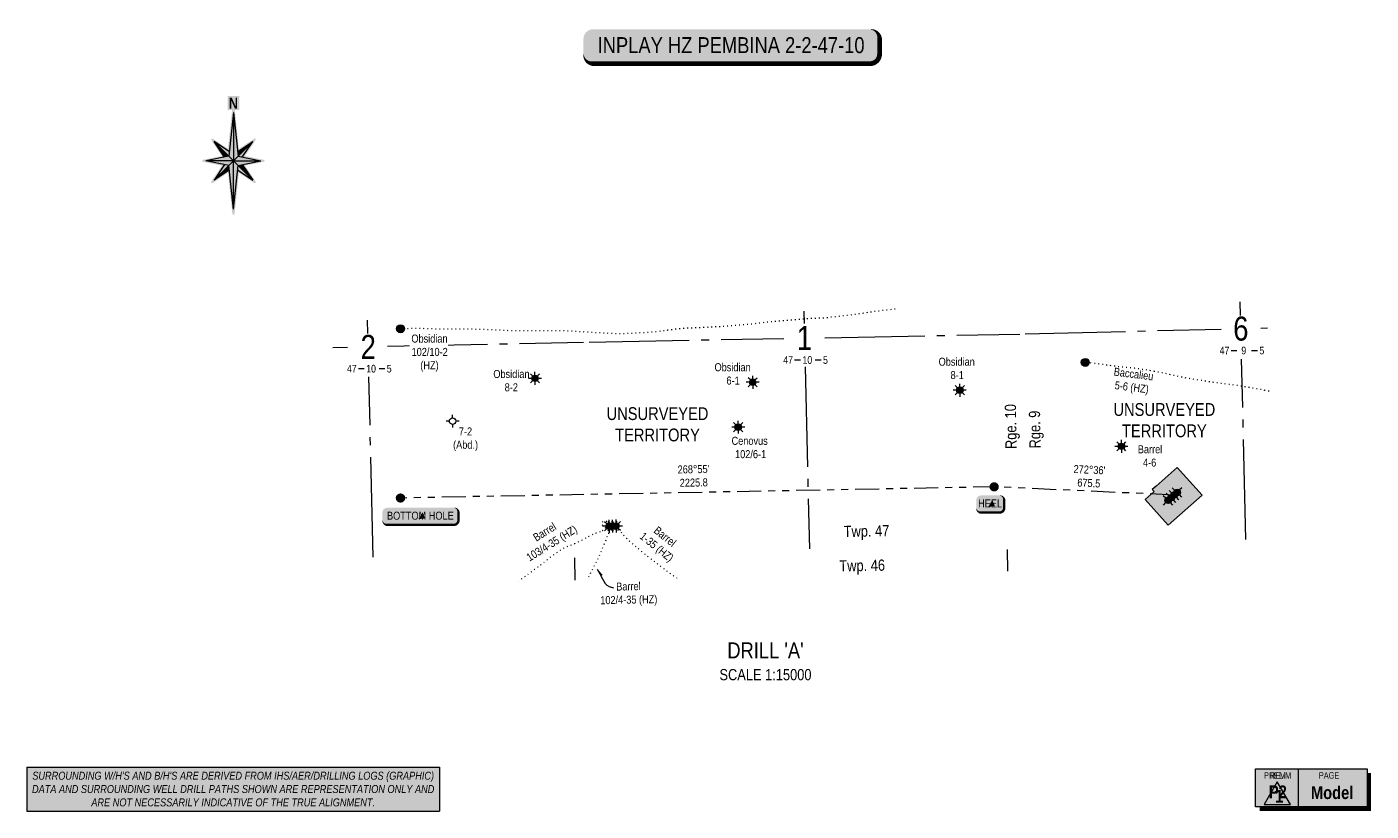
# Model space of a CAD drawing. Extents: x 608923 to 639703, y 5874498 to 5880756.
# Drawn here: x 634666 to 639703, y 5874511 to 5877451 of the extents above; entities that cross this region are included whole.
import ezdxf
from ezdxf.enums import TextEntityAlignment as Align

# ---------------------------------------------------------------- set-up
doc = ezdxf.new("R2010")
doc.units = 0
doc.header["$LTSCALE"] = 5
for name, pattern in [('foc-DOT', [1, 0.2, -0.8]), ('foc-DRILLPATH', [14.75, 6, -1.75, 1.75, -1.75, 1.75, -1.75]), ('foc-QUARTERLINE', [33, 25, -3, 2, -3])]:
    doc.linetypes.add(name, pattern=pattern)
for name, color, linetype in [('10', 1, 'Continuous'), ('9', 3, 'Continuous'), ('AS-DRILL', 8, 'foc-DOT'), ('AS-DRILL-T', 8, 'Continuous'), ('AS-UNDERLAY-H', 141, 'Continuous'), ('C-WS-S', 8, 'Continuous'), ('CG-NORTH', 7, 'Continuous'), ('CG-NOTES', 7, 'Continuous'), ('CG-PRELIM', 7, 'Continuous'), ('CG-REVISION', 7, 'Continuous'), ('D-TXT', 6, 'Continuous'), ('DETAIL-T', 7, 'Continuous'), ('F-WS-S', 8, 'Continuous'), ('L-BD', 7, 'Continuous'), ('L-BD1', 253, 'Continuous'), ('L-MON', 1, 'Continuous'), ('L-SECLBL', 7, 'Continuous'), ('L-SECQ', 8, 'foc-QUARTERLINE'), ('L-UNS-T', 3, 'Continuous'), ('P-PDRILLPATH', 12, 'foc-DRILLPATH'), ('P-PROPOSED', 10, 'Continuous'), ('P-PROPOSED-H', 21, 'Continuous')]:
    doc.layers.add(name, color=color, linetype=linetype)
doc.styles.add('0', font='ARIALN.TTF')
doc.styles.add('80', font='ARIALN.TTF', dxfattribs={"height": 10})
doc.styles.add('80CG', font='ARIALN.TTF', dxfattribs={"height": 10})
doc.styles.add('80L', font='ARIALN.TTF', dxfattribs={"height": 10})
doc.styles.add('BOLD', font='ARIALNB.TTF')
doc.styles.add('SIMPLEX', font='ARIALN.TTF')
doc.dimstyles.new('Compass 5 000', dxfattribs={"dimscale": 5, "dimtxt": 9, "dimasz": 2, "dimexe": 0.2, "dimexo": 0.0625, "dimgap": 0.5, "dimtad": 0, "dimtih": 1, "dimtoh": 1, "dimzin": 0, "dimdsep": 46, "dimtxsty": '80CG', "dimcen": 0.1, "dimse1": 1, "dimse2": 1, "dimclrd": 256, "dimclrt": 256, "dimaunit": 1, "dimadec": 4, "dimazin": 0, "dimtfac": 0.06, "dimtofl": 0, "dimtmove": 0, "dimatfit": 1, "dimfxl": 0.2, "dimtolj": 1, "dimtzin": 0, "dimlwd": -1, "dimarcsym": 0})

# ---------------------------------------------------------------- blocks, each defined once
blk = doc.blocks.new('plbh')
at = {"layer": 'L-MON'}
h = blk.add_hatch(color=255, dxfattribs=at)
h.dxf.hatch_style = 1
edge = h.paths.add_edge_path()
edge.add_arc((0, 0), 1.16, 0, 360)
h = blk.add_hatch(color=256, dxfattribs=at)
h.dxf.hatch_style = 1
h.paths.add_polyline_path([(-0.96, 0, 1), (0.96, 0, 1)])
h.paths.add_polyline_path([(0.91, 0, -1), (-0.91, 0, -1)], flags=16)
h.paths.add_polyline_path([(0.45, 0, -1), (-0.45, 0, -1)], flags=0)
h = blk.add_hatch(color=256, dxfattribs=at)
h.dxf.hatch_style = 1
h.paths.add_polyline_path([(-0.45, 0, 1), (0.45, 0, 1)])
h.paths.add_polyline_path([(0.4, 0, -1), (-0.4, 0, -1)], flags=16)
at = {"layer": 'L-MON', "color": 240}
for radius in [0.96, 0.91, 0.45, 0.4]:
    blk.add_circle((0, 0), radius, dxfattribs=at)
blk = doc.blocks.new('*U638')
h = blk.add_hatch(color=254)
edge = h.paths.add_edge_path()
edge.add_line((-41.5, -11.5), (41.5, -11.5))
edge.add_arc((41.5, -5.5), 6, 270, 360)
edge.add_line((47.5, -5.5), (47.5, 4))
edge.add_arc((41.5, 4), 6, 0, 90)
edge.add_line((41.5, 10), (-41.5, 10))
edge.add_arc((-41.5, 4), 6, 90, 180)
edge.add_line((-47.5, 4), (-47.5, -5.5))
edge.add_arc((-41.5, -5.5), 6, 180, 270)
at = {"color": 1, "flags": 128}
blk.add_lwpolyline([(-41.5, -11.5, 3, 3, 0), (41.5, -11.5, 3, 3, 0.414214), (47.5, -5.5, 3, 3, 0), (47.5, 4, 3, 0, 0.414214), (41.5, 10, 0, 0, 0), (-41.5, 10, 0, 0, 0.414214), (-47.5, 4, 0, 0, 0), (-47.5, -5.5, 0, 3, 0.414214)], format="xyseb", close=True, dxfattribs=at)
blk.add_lwpolyline([(5.8, -3.4, 0, 10, 0), (0, 0, 5, 5, 0)], format="xyseb", dxfattribs=at)
at = {"color": 1, "style": '80'}
blk.add_attdef('ENTER_TEXT_001', (-36, -5), '', height=10, dxfattribs=at)
blk = doc.blocks.new('*U639')
h = blk.add_hatch(color=254)
edge = h.paths.add_edge_path()
edge.add_line((-11.5, -11.5), (11.5, -11.5))
edge.add_arc((11.5, -5.5), 6, 270, 360)
edge.add_line((17.5, -5.5), (17.5, 4))
edge.add_arc((11.5, 4), 6, 0, 90)
edge.add_line((11.5, 10), (-11.5, 10))
edge.add_arc((-11.5, 4), 6, 90, 180)
edge.add_line((-17.5, 4), (-17.5, -5.5))
edge.add_arc((-11.5, -5.5), 6, 180, 270)
at = {"color": 1, "flags": 128}
blk.add_lwpolyline([(-11.5, -11.5, 3, 3, 0), (11.5, -11.5, 3, 3, 0.414214), (17.5, -5.5, 3, 3, 0), (17.5, 4, 3, 0, 0.414214), (11.5, 10, 0, 0, 0), (-11.5, 10, 0, 0, 0.414214), (-17.5, 4, 0, 0, 0), (-17.5, -5.5, 0, 3, 0.414214)], format="xyseb", close=True, dxfattribs=at)
blk.add_lwpolyline([(5.8, -3.4, 0, 10, 0), (0, 0, 5, 5, 0)], format="xyseb", dxfattribs=at)
at = {"color": 1, "style": '80'}
blk.add_attdef('ENTER_TEXT_001', (-36, -5), '', height=10, dxfattribs=at)
blk = doc.blocks.new('rev')
at = {"layer": 'AS-UNDERLAY-H'}
h = blk.add_hatch(color=256, dxfattribs=at)
h.dxf.hatch_style = 1
h.paths.add_polyline_path([(-71.5, -23.2), (-71.5, 24.2), (67.8, 24.2), (67.8, -23.2)])
blk.add_line((-18.5, 24.2), (-18.5, -23.2))
at = {"color": 5, "flags": 128}
blk.add_lwpolyline([(-44.4, 8.2), (-60.9, -20.4), (-27.8, -20.4)], close=True, dxfattribs=at)
at = {"layer": 'CG-NOTES', "flags": 128}
blk.add_lwpolyline([(-71.5, -23.2), (-71.5, 24.2), (67.8, 24.2), (67.8, -23.2)], close=True, dxfattribs=at)
at = {"layer": 'CG-NOTES', "const_width": 5, "flags": 128}
blk.add_lwpolyline([(70.3, 19.2), (70.3, -25.7), (-66.5, -25.7)], dxfattribs=at)
at = {"attachment_point": 1}
for s, width, insert, char_height, style in [('\\pi4.196;REV.', 28.288, (-57.7, 20.1), 8, '80L'), ('\\pi3.528;PAGE', 31.329, (4, 20.2), 8, '80L'), ('\\pi6.7268;{\\fArial Narrow|b1|i0|c0|p34;\\C14;1}', 19.216, (-53.9, -2), 16, '80')]:
    blk.add_mtext_dynamic_manual_height_columns(s, width=width, gutter_width=45, heights=[0], dxfattribs=dict(at, insert=insert, char_height=char_height, style=style))
at = {"layer": 'CG-NOTES', "linetype": 'Continuous', "insert": (24.1, -5.5), "char_height": 16, "attachment_point": 5, "style": '80CG'}
blk.add_mtext('{\\fArial Narrow|b1|i0|c0|p34;\\C14;Model}', dxfattribs=at)
blk = doc.blocks.new('blk_Prelim_page')
h = blk.add_hatch(color=141)
h.dxf.hatch_style = 1
h.paths.add_polyline_path([(-71.5, -23.2), (-71.5, 24.2), (67.8, 24.2), (67.8, -23.2)])
blk.add_line((-18.5, 24.2), (-18.5, -23.2))
at = {"layer": 'CG-NOTES', "flags": 128}
blk.add_lwpolyline([(-71.5, -23.2), (-71.5, 24.2), (67.8, 24.2), (67.8, -23.2)], close=True, dxfattribs=at)
at = {"layer": 'CG-NOTES', "const_width": 5, "flags": 128}
blk.add_lwpolyline([(70.3, 19.2), (70.3, -25.7), (-66.5, -25.7)], dxfattribs=at)
at = {"attachment_point": 1}
for s, width, insert, char_height, style in [('\\pi-2.2187;PRELIM', 28.288, (-58.8, 20.1), 8, '80L'), ('\\pi3.528;PAGE', 31.329, (4, 20.2), 8, '80L'), ('\\pi10.693;{\\fArial Narrow|b1|i0|c0|p34;\\C14;P2}', 41.555, (-65.7, 3.6), 16, '80')]:
    blk.add_mtext_dynamic_manual_height_columns(s, width=width, gutter_width=45, heights=[0], dxfattribs=dict(at, insert=insert, char_height=char_height, style=style))
at = {"layer": 'CG-NOTES', "linetype": 'Continuous', "insert": (24.1, -5.5), "char_height": 16, "attachment_point": 5, "style": '80CG'}
blk.add_mtext('{\\fArial Narrow|b1|i0|c0|p34;\\C14;Model}', dxfattribs=at)
blk = doc.blocks.new('NORTH')
h = blk.add_hatch(color=141)
h.dxf.hatch_style = 1
edge = h.paths.add_edge_path()
edge.add_line((-2.5, 97.8), (-11.3, 97.8))
edge.add_line((-11.3, 97.8), (-11.3, 124.5))
edge.add_line((-11.3, 124.5), (11.4, 124.5))
edge.add_line((11.4, 124.5), (11.4, 97.8))
edge.add_line((11.4, 97.8), (2.5, 97.8))
edge.add_line((2.5, 97.8), (10.4, 22.8))
edge.add_line((10.4, 22.8), (39.9, 42.7))
edge.add_arc((41, 41), 2, -34, 124, ccw=False)
edge.add_line((42.7, 39.9), (22, 9.2))
edge.add_line((22, 9.2), (58.3, 2))
edge.add_arc((57.9, 0), 2, -78.6499, 78.6499, ccw=False)
edge.add_line((58.3, -2), (22, -9.2))
edge.add_line((22, -9.2), (42.7, -39.9))
edge.add_arc((41, -41), 2, -124, 34, ccw=False)
edge.add_line((39.9, -42.7), (10.4, -22.8))
edge.add_line((10.4, -22.8), (2, -102.6))
edge.add_arc((0, -102.4), 2, 186, 354, ccw=False)
edge.add_line((-2, -102.6), (-10.4, -22.8))
edge.add_line((-10.4, -22.8), (-39.9, -42.7))
edge.add_arc((-41, -41), 2, 146, 304, ccw=False)
edge.add_line((-42.7, -39.9), (-22, -9.2))
edge.add_line((-22, -9.2), (-58.3, -2))
edge.add_arc((-57.9, 0), 2, 101.3501, 258.6499, ccw=False)
edge.add_line((-58.3, 2), (-22, 9.2))
edge.add_line((-22, 9.2), (-42.7, 39.9))
edge.add_arc((-41, 41), 2, 56, 214, ccw=False)
edge.add_line((-39.9, 42.7), (-10.4, 22.8))
edge.add_line((-10.4, 22.8), (-2.5, 97.8))
at = {"linetype": 'Continuous'}
for points in [[(0, 92.8), (-8.8, 8.8), (0, 0)], [(-37.3, 37.3), (-17, 7.2), (-8.8, 8.8)], [(37.3, 37.3), (7.9, 17.5), (8.8, 8.8)], [(0, 0), (-52.8, 0), (-8.8, -8.8)], [(8.8, 8.8), (0, 0), (52.8, 0)], [(8.8, -8.8), (0, 0), (0, -92.8)], [(-7.9, -17.5), (-8.8, -8.8), (-37.3, -37.3)], [(17, -7.2), (8.8, -8.8), (37.3, -37.3)]]:
    blk.add_hatch(color=14, dxfattribs=at).paths.add_polyline_path(points)
at = {"color": 14, "linetype": 'Continuous'}
for p, q in [((0, 92.8), (-8.8, 8.8)), ((0, 92.8), (0, 0)), ((0, 92.8), (8.8, 8.8)), ((0, 0), (-37.3, 37.3)), ((-17, 7.2), (-37.3, 37.3)), ((-7.9, 17.5), (-37.3, 37.3)), ((0, 0), (37.3, 37.3)), ((7.9, 17.5), (37.3, 37.3)), ((17, 7.2), (37.3, 37.3)), ((-8.8, 8.8), (-52.8, 0)), ((0, 0), (-52.8, 0)), ((0, 0), (-37.3, -37.3)), ((0, 0), (37.3, -37.3)), ((0, -92.8), (0, 0)), ((0, 0), (52.8, 0)), ((8.8, 8.8), (52.8, 0)), ((-8.8, -8.8), (-52.8, 0)), ((-17, -7.2), (-37.3, -37.3)), ((-7.9, -17.5), (-37.3, -37.3)), ((0, -92.8), (-8.8, -8.8)), ((0, -92.8), (8.8, -8.8)), ((7.9, -17.5), (37.3, -37.3)), ((8.8, -8.8), (52.8, 0)), ((16.9, -7), (17, -7.2)), ((17, -7.2), (37.3, -37.3))]:
    blk.add_line(p, q, dxfattribs=at)
at = {"color": 14, "style": 'BOLD'}
blk.add_text('N', height=21.1, dxfattribs=at).set_placement((0, 110.6), align=Align.MIDDLE_CENTER)
blk = doc.blocks.new('WC')
at = {"layer": 'L-MON'}
h = blk.add_hatch(color=255, dxfattribs=at)
h.dxf.hatch_style = 1
edge = h.paths.add_edge_path()
edge.add_arc((0, 0), 0.9, 0, 360)
at = {"layer": 'L-MON', "color": 240, "flags": 128}
for points in [[(-0.62, 0.5), (-1.23, 1.12)], [(0.52, 0.61), (1.13, 1.21)], [(-1.18, -1.18), (-0.56, -0.57)], [(1.16, -1.18), (0.56, -0.57)]]:
    blk.add_lwpolyline(points, dxfattribs=at)
at = {"layer": 'L-MON', "color": 240}
for radius in [0.8, 0.373]:
    blk.add_circle((0, 0), radius, dxfattribs=at)
blk = doc.blocks.new('L-SECLBL')
at = {"layer": '9', "color": 7}
for p, q in [((-5.1, -27.8), (-12.3, -27.8)), ((20.7, -27.8), (13.5, -27.8))]:
    blk.add_line(p, q, dxfattribs=at)
at = {"layer": '10', "color": 2, "style": 'SIMPLEX'}
blk.add_attdef('SEC', text='', height=30, dxfattribs=at).set_placement((0, 0), align=Align.MIDDLE)
at = {"layer": '10', "color": 5, "style": '80L'}
blk.add_attdef('TWP', text='', height=9.5, dxfattribs=at).set_placement((-14.4, -27.4), align=Align.MIDDLE_RIGHT)
blk.add_attdef('RGE', text='', height=9.5, dxfattribs=at).set_placement((3.6, -27.4), align=Align.MIDDLE_CENTER)
blk.add_attdef('MER', text='', height=9.5, dxfattribs=at).set_placement((23.2, -27.4), align=Align.MIDDLE_LEFT)
blk = doc.blocks.new('GAS')
h = blk.add_hatch(color=255)
h.dxf.hatch_style = 1
edge = h.paths.add_edge_path()
edge.add_arc((0, 0), 0.9, 0, 360)
for p, q in [((-0.81, 0), (-1.62, 0)), ((-0.57, 0.57), (-1.14, 1.14)), ((0, 0.81), (0, 1.62)), ((0.57, 0.57), (1.14, 1.14)), ((1.62, 0), (0.81, 0)), ((-0.57, -0.57), (-1.14, -1.14)), ((0, -0.81), (0, -1.62)), ((1.14, -1.14), (0.57, -0.57))]:
    blk.add_line(p, q)
blk.add_circle((0, 0), 0.8)
blk = doc.blocks.new('BH-Existing')
at = {"layer": 'AS-DRILL-T'}
h = blk.add_hatch(color=256, dxfattribs=at)
h.dxf.hatch_style = 1
edge = h.paths.add_edge_path()
edge.add_arc((0, 0), 1, 0, 360)
blk.add_circle((0, 0), 1, dxfattribs=at)
blk = doc.blocks.new('GABD')
for p, q in [((-0.81, 0), (-1.62, 0)), ((0, 0.81), (0, 1.62)), ((1.62, 0), (0.81, 0)), ((0, -0.81), (0, -1.62))]:
    blk.add_line(p, q)
blk.add_circle((0, 0), 0.8)
blk = doc.blocks.new('*T230')
at = {"layer": 'CG-NOTES', "color": 0, "lineweight": -2, "transparency": 16777216}
for p, q in [((0, 0), (515.7, 0)), ((0, 0), (0, -55)), ((515.7, 0), (515.7, -55)), ((0, -55), (515.7, -55))]:
    blk.add_line(p, q, dxfattribs=at)
at = {"layer": 'CG-NOTES', "color": 254, "transparency": 16777216}
blk.add_solid([(0, 0), (0, -55), (515.7, 0), (515.7, -55)], dxfattribs=at)
at = {"layer": 'CG-NOTES', "transparency": 16777216, "insert": (257.8, -27.5), "char_height": 10, "width": 510.698, "attachment_point": 5, "style": '0'}
blk.add_mtext("{\\fArial Narrow|b0|i1|c0|p34;SURROUNDING W/H'S AND B/H'S ARE DERIVED FROM IHS/AER/DRILLING LOGS (GRAPHIC) DATA AND SURROUNDING WELL DRILL PATHS SHOWN ARE REPRESENTATION ONLY AND ARE NOT NECESSARILY INDICATIVE OF THE TRUE ALIGNMENT.}", dxfattribs=at)
blk = doc.blocks.new('Drill Disclaimer')
blk.add_blockref('*T230', (-221, 20.2))
blk = doc.blocks.new('*U728')
h = blk.add_hatch(color=255)
edge = h.paths.add_edge_path()
edge.add_line((-86.5, -11.5), (86.5, -11.5))
edge.add_arc((86.5, -5.5), 6, 270, 360)
edge.add_line((92.5, -5.5), (92.5, 4))
edge.add_arc((86.5, 4), 6, 0, 90)
edge.add_line((86.5, 10), (-86.5, 10))
edge.add_arc((-86.5, 4), 6, 90, 180)
edge.add_line((-92.5, 4), (-92.5, -5.5))
edge.add_arc((-86.5, -5.5), 6, 180, 270)
at = {"color": 14, "flags": 128}
blk.add_lwpolyline([(-86.5, -11.5, 3, 3, 0), (86.5, -11.5, 3, 3, 0.414214), (92.5, -5.5, 3, 3, 0), (92.5, 4, 3, 0, 0.414214), (86.5, 10, 0, 0, 0), (-86.5, 10, 0, 0, 0.414214), (-92.5, 4, 0, 0, 0), (-92.5, -5.5, 0, 3, 0.414214)], format="xyseb", close=True, dxfattribs=at)
at = {"color": 14, "style": '80'}
blk.add_attdef('DRILL_001', (-16.45, -5), '', height=10, dxfattribs=at)

msp = doc.modelspace()

# ---------------------------------------------------------------- hatches: boundary and pattern name
at = {"layer": 'P-PROPOSED-H'}
h = msp.add_hatch(color=256, dxfattribs=at)
h.dxf.hatch_style = 1
h.paths.add_polyline_path([(638889.39, 5875709.219), (638855.758, 5875679.516), (638941.778, 5875582.119), (639069.143, 5875694.607), (638976.506, 5875799.496), (638897.225, 5875729.475), (638882.129, 5875716.142), (638889.268, 5875709.232)])

# ---------------------------------------------------------------- linework, layer by layer
at = {"layer": 'AS-DRILL', "ltscale": 3, "flags": 128}
for points in [[(637919.319, 5876392.675), (637913.767, 5876392.067), (637894.694, 5876389.866), (637875.861, 5876387.621), (637857.113, 5876385.197), (637838.434, 5876382.846), (637819.956, 5876380.399), (637801.73, 5876377.498), (637783.447, 5876374.435), (637764.645, 5876371.741), (637746.082, 5876369.552), (637727.354, 5876367.539), (637708.506, 5876365.554), (637689.992, 5876363.386), (637671.291, 5876361.074), (637652.904, 5876359.459), (637634.082, 5876358.475), (637615.197, 5876357.619), (637596.406, 5876356.615), (637577.682, 5876355.282), (637558.792, 5876353.796), (637540.04, 5876352.373), (637521.461, 5876350.874), (637502.935, 5876349.196), (637484.17, 5876347.483), (637465.246, 5876345.755), (637446.672, 5876344.007), (637427.861, 5876342.132), (637409.287, 5876339.953), (637390.429, 5876337.547), (637371.735, 5876335.375), (637353.042, 5876333.593), (637334.271, 5876332.16), (637315.319, 5876330.732), (637296.212, 5876329.091), (637277.141, 5876327.67), (637258.051, 5876326.599), (637238.859, 5876325.596), (637219.558, 5876324.58), (637200.449, 5876323.469), (637181.218, 5876322.434), (637162.072, 5876321.622), (637142.817, 5876321.158), (637123.594, 5876320.214), (637104.455, 5876318.271), (637085.516, 5876315.884), (637066.502, 5876313.284), (637047.605, 5876310.817), (637028.524, 5876308.526), (637009.352, 5876306.663), (636990.292, 5876305.193), (636971.078, 5876303.839), (636951.859, 5876302.725), (636932.719, 5876301.673), (636913.509, 5876300.609), (636894.389, 5876299.958), (636875.185, 5876300.314), (636856.108, 5876301.214), (636837.1, 5876302.176), (636817.961, 5876303.205), (636798.903, 5876304.175), (636779.92, 5876305.317), (636760.626, 5876306.552), (636741.504, 5876307.701), (636722.29, 5876308.878), (636703.067, 5876310.074), (636683.868, 5876311.082), (636664.86, 5876311.613), (636645.79, 5876311.813), (636626.684, 5876311.832), (636607.522, 5876311.71), (636588.26, 5876311.535), (636569.003, 5876311.21), (636549.913, 5876310.98), (636530.797, 5876311.018), (636511.481, 5876311.053), (636492.234, 5876311.098), (636472.976, 5876311.634), (636453.818, 5876312.612), (636434.588, 5876313.648), (636415.31, 5876314.593), (636396.075, 5876315.45), (636376.984, 5876316.089), (636357.84, 5876316.477), (636338.865, 5876316.87), (636319.843, 5876317.181), (636300.986, 5876317.246), (636281.992, 5876317.177), (636262.75, 5876317.053), (636243.452, 5876317.148), (636224.278, 5876317.545), (636205.183, 5876317.955), (636186.076, 5876318.424), (636166.695, 5876319.076), (636147.618, 5876319.576), (636128.457, 5876319.824), (636109.306, 5876319.672), (636084.738, 5876319.282), (636065.748, 5876319.074)], [(639320.195, 5876084.994), (639313.977, 5876086.27), (639304.659, 5876088.199), (639295.311, 5876090.087), (639285.946, 5876091.874), (639276.571, 5876093.641), (639267.187, 5876095.358), (639257.816, 5876096.996), (639248.406, 5876098.572), (639239.008, 5876100.029), (639229.609, 5876101.565), (639220.197, 5876103.221), (639210.799, 5876104.708), (639201.354, 5876106.063), (639191.9, 5876107.369), (639182.457, 5876108.634), (639173.015, 5876109.88), (639163.563, 5876111.125), (639154.091, 5876112.33), (639144.688, 5876113.616), (639135.235, 5876114.881), (639125.752, 5876116.176), (639116.309, 5876117.451), (639106.836, 5876118.716), (639097.41, 5876120.092), (639087.984, 5876121.508), (639078.537, 5876122.963), (639069.088, 5876124.468), (639059.642, 5876125.894), (639050.205, 5876127.319), (639040.804, 5876128.916), (639031.403, 5876130.533), (639022.011, 5876132.189), (639012.608, 5876133.866), (639003.197, 5876135.482), (638993.805, 5876137.159), (638984.437, 5876139.036), (638975.144, 5876141.146), (638965.908, 5876143.386), (638956.605, 5876145.525), (638947.302, 5876147.634), (638938.019, 5876149.754), (638928.688, 5876151.772), (638919.309, 5876153.739), (638909.941, 5876155.617), (638900.596, 5876157.405), (638891.182, 5876159.121), (638881.822, 5876160.708), (638872.441, 5876162.336), (638863.02, 5876163.912), (638853.573, 5876165.367), (638844.156, 5876166.813), (638834.731, 5876168.179), (638825.307, 5876169.485), (638815.883, 5876170.791), (638806.433, 5876171.936), (638796.949, 5876172.841), (638787.399, 5876173.583), (638777.86, 5876174.256), (638768.367, 5876175.11), (638758.897, 5876176.265), (638749.444, 5876177.54), (638740.003, 5876178.736), (638730.541, 5876179.971), (638721.133, 5876181.437), (638711.743, 5876183.014), (638702.295, 5876184.509), (638692.831, 5876185.794), (638683.352, 5876186.909), (638673.873, 5876188.033), (638664.411, 5876189.258), (638654.938, 5876190.533), (638645.461, 5876191.558), (638631.737, 5876192.821)], [(636847.227, 5875578.63), (636847.227, 5875578.63), (636847.227, 5875578.63), (636847.196, 5875578.65), (636847.166, 5875578.659), (636847.096, 5875578.637), (636846.958, 5875578.584), (636846.72, 5875578.479), (636846.442, 5875578.382), (636846.093, 5875578.344), (636845.692, 5875578.365), (636845.322, 5875578.386), (636845.022, 5875578.389), (636844.662, 5875578.371), (636844.232, 5875578.381), (636843.701, 5875578.389), (636843.222, 5875578.358), (636842.805, 5875578.228), (636842.398, 5875578.099), (636842.04, 5875577.98), (636841.694, 5875577.832), (636841.516, 5875577.738), (636841.338, 5875577.654), (636841.109, 5875577.589), (636840.478, 5875577.214), (636839.557, 5875576.362), (636838.179, 5875575.38), (636836.143, 5875574.323), (636833.82, 5875573.159), (636831.766, 5875571.971), (636830.155, 5875570.713), (636828.768, 5875569.691), (636827.425, 5875568.95), (636826.503, 5875568.188), (636826.066, 5875567.618), (636825.785, 5875567.221), (636825.653, 5875566.848), (636825.599, 5875566.617), (636825.633, 5875566.428), (636825.746, 5875566.28), (636825.788, 5875566.231), (636825.649, 5875566.188), (636825.411, 5875566.072), (636825.243, 5875565.989), (636825.134, 5875565.936), (636824.956, 5875565.852), (636824.701, 5875565.646), (636824.389, 5875565.299), (636824.019, 5875564.85), (636823.73, 5875564.373), (636823.667, 5875564.082), (636823.6, 5875563.94), (636823.355, 5875563.724), (636823.002, 5875563.416), (636822.686, 5875563.239), (636822.478, 5875563.164), (636822.269, 5875563.099), (636821.937, 5875563.201), (636821.654, 5875563.325), (636821.505, 5875563.261), (636821.398, 5875563.139), (636821.379, 5875563.078), (636821.479, 5875563.081), (636822.06, 5875563.054), (636822.492, 5875562.984), (636822.943, 5875562.944), (636823.422, 5875562.986), (636823.583, 5875562.929), (636823.511, 5875562.618), (636823.034, 5875562.016), (636822.321, 5875561.31), (636821.23, 5875560.454), (636819.937, 5875559.724), (636818.182, 5875559.053), (636816.185, 5875558.447), (636813.641, 5875557.728), (636811.038, 5875556.978), (636808.068, 5875556.059), (636805.05, 5875555.089), (636801.628, 5875553.819), (636798.101, 5875552.347), (636793.625, 5875550.433), (636788.482, 5875548.304), (636783.116, 5875545.919), (636777.746, 5875543.274), (636771.942, 5875540.329), (636766.408, 5875537.44), (636760.876, 5875534.411), (636754.774, 5875530.999), (636748.233, 5875527.497), (636741.482, 5875524.01), (636734.265, 5875520.312), (636726.879, 5875516.63), (636718.996, 5875513.177), (636711.302, 5875510.268), (636701.939, 5875506.801), (636693.492, 5875503.555), (636683.295, 5875499.008), (636674.262, 5875494.278), (636664.587, 5875488.762), (636656.087, 5875483.464), (636646.085, 5875476.531), (636637.274, 5875469.955), (636627.807, 5875462.805), (636618.441, 5875455.596), (636608.789, 5875447.791), (636599.48, 5875440.323), (636588.934, 5875432.217), (636578.767, 5875424.61), (636568.109, 5875416.631), (636557.549, 5875408.715), (636546.631, 5875400.761), (636535.777, 5875393.007), (636524.405, 5875384.752), (636513.794, 5875376.885), (636507.807, 5875372.181)], [(636860.236, 5875579.043), (636860.236, 5875579.043), (636860.127, 5875579.01), (636859.988, 5875578.967), (636859.878, 5875578.974), (636859.836, 5875579.063), (636859.835, 5875579.103), (636859.851, 5875579.274), (636859.918, 5875579.405), (636859.985, 5875579.527), (636860.032, 5875579.658), (636860.101, 5875579.7), (636860.131, 5875579.68), (636860.192, 5875579.652), (636860.342, 5875579.675), (636860.42, 5875579.737), (636860.322, 5875579.665), (636860.226, 5875579.503), (636860.139, 5875579.36), (636860, 5875579.317), (636859.898, 5875579.405), (636859.856, 5875579.464), (636859.855, 5875579.534), (636859.796, 5875579.893), (636859.6, 5875580.168), (636859.262, 5875580.501), (636858.68, 5875581.007), (636857.876, 5875581.629), (636856.759, 5875582.353), (636855.631, 5875583.087), (636854.417, 5875584.109), (636853.264, 5875585.523), (636851.122, 5875588.625), (636850.052, 5875589.91), (636847.28, 5875592.116), (636844.434, 5875593.651), (636841.231, 5875595.027), (636838.436, 5875596.073), (636835.537, 5875596.886), (636832.997, 5875597.268), (636830.258, 5875597.214), (636827.868, 5875596.759), (636825.246, 5875595.918), (636823.289, 5875594.932), (636821.459, 5875593.61), (636820.069, 5875592.277), (636819.022, 5875590.843), (636818.524, 5875589.471), (636818.52, 5875587.9), (636818.872, 5875586.528), (636819.584, 5875585.134), (636820.664, 5875583.879), (636822.222, 5875582.664), (636823.902, 5875581.843), (636825.801, 5875581.447), (636827.612, 5875581.449), (636829.318, 5875581.628), (636830.795, 5875581.782), (636832.316, 5875581.768), (636833.711, 5875581.56), (636835.269, 5875581.216), (636836.718, 5875580.859), (636838.297, 5875580.466), (636839.806, 5875580.1), (636841.415, 5875579.728), (636842.835, 5875579.34), (636844.317, 5875578.804), (636845.47, 5875578.291), (636846.675, 5875577.659), (636847.639, 5875577.061), (636848.564, 5875576.422), (636849.384, 5875575.981), (636850.34, 5875575.723), (636851.211, 5875575.713), (636851.928, 5875575.86), (636852.387, 5875575.91), (636852.679, 5875575.827), (636852.772, 5875575.679), (636852.589, 5875575.395), (636852.227, 5875575.036), (636851.757, 5875574.565), (636851.257, 5875574.144), (636850.726, 5875573.771), (636850.232, 5875573.49), (636849.777, 5875573.249), (636849.442, 5875573.031), (636849.158, 5875572.785), (636848.934, 5875572.519), (636848.661, 5875572.203), (636848.437, 5875571.968), (636848.23, 5875571.813), (636848.052, 5875571.729), (636847.903, 5875571.685), (636847.813, 5875571.673), (636847.775, 5875571.602), (636847.781, 5875571.342), (636847.801, 5875570.893), (636847.921, 5875570.486), (636848.172, 5875570.021), (636848.421, 5875569.617), (636848.691, 5875569.183), (636848.999, 5875568.83), (636849.309, 5875568.437), (636849.527, 5875568.092), (636849.646, 5875567.685), (636849.615, 5875567.314), (636849.574, 5875566.903), (636849.582, 5875566.573), (636849.63, 5875566.234), (636849.727, 5875565.936), (636849.863, 5875565.649), (636849.988, 5875565.442), (636850.102, 5875565.264), (636850.206, 5875565.087), (636850.331, 5875564.89), (636850.466, 5875564.683), (636850.58, 5875564.495), (636850.703, 5875564.388), (636850.784, 5875564.31), (636850.786, 5875564.24), (636850.789, 5875564.13), (636850.801, 5875564.01), (636850.783, 5875563.92), (636850.746, 5875563.819), (636850.669, 5875563.667), (636850.537, 5875563.344), (636850.305, 5875562.568), (636850.031, 5875561.412), (636849.426, 5875559.477), (636848.359, 5875557.152), (636846.741, 5875554.054), (636845.084, 5875550.874), (636843.075, 5875546.897), (636841.121, 5875542.741), (636838.958, 5875537.639), (636837.035, 5875532.553), (636834.939, 5875526.773), (636832.699, 5875521.09), (636829.898, 5875514.653), (636827.072, 5875508.396), (636823.911, 5875501.021), (636821.022, 5875494.043), (636817.858, 5875486.407), (636814.859, 5875478.976), (636811.304, 5875470.511), (636807.845, 5875462.619), (636803.479, 5875453.346), (636799.209, 5875445.055), (636789.512, 5875426.225), (636779.879, 5875406.797), (636769.551, 5875386.743), (636764.524, 5875377.511)], [(636873.181, 5875579.342), (636873.181, 5875579.342), (636873.181, 5875579.342), (636872.958, 5875579.047), (636872.688, 5875578.621), (636872.606, 5875578.289), (636872.662, 5875578.02), (636872.832, 5875577.574), (636872.607, 5875577.358), (636872.074, 5875577.496), (636871.552, 5875577.584), (636871.13, 5875577.624), (636870.484, 5875577.899), (636869.404, 5875577.894), (636868.643, 5875577.937), (636868.173, 5875578.366), (636867.109, 5875578.922), (636866.144, 5875579.559), (636866.673, 5875580.042), (636867.979, 5875579.822), (636868.437, 5875579.903), (636868.538, 5875579.855), (636868.727, 5875579.459), (636868.85, 5875579.352), (636868.942, 5875579.254), (636869.136, 5875579.098), (636869.747, 5875578.632), (636870.766, 5875577.816), (636872.276, 5875576.55), (636873.873, 5875574.967), (636875.456, 5875573.123), (636877.114, 5875571.061), (636879.087, 5875568.796), (636881.46, 5875566.54), (636884.283, 5875564.255), (636887.369, 5875561.876), (636890.09, 5875559.278), (636892.752, 5875556.199), (636895.676, 5875552.585), (636898.873, 5875548.428), (636902.623, 5875543.754), (636906.907, 5875538.851), (636911.942, 5875533.496), (636917.318, 5875528.109), (636923.387, 5875522.628), (636930.115, 5875517.172), (636937.22, 5875511.425), (636944.484, 5875505.251), (636952.271, 5875498.59), (636960.505, 5875491.578), (636969.249, 5875484.159), (636978.367, 5875476.577), (636987.897, 5875468.886), (636994.449, 5875463.706), (637001.151, 5875458.53), (637007.943, 5875453.295), (637014.797, 5875448.052), (637021.71, 5875442.801), (637028.616, 5875437.429), (637039.312, 5875429.094), (637049.962, 5875421.008), (637060.697, 5875413.115), (637071.594, 5875405.185), (637082.34, 5875397.251), (637093.128, 5875389.228), (637099.693, 5875384.469)]]:
    msp.add_lwpolyline(points, dxfattribs=at)
at = {"layer": 'L-SECQ', "ltscale": 3}
for p, q in [((635812.348, 5876248.906), (635867.146, 5876250.061)), ((636017.244, 5876253.225), (636751.939, 5876268.713))]:
    msp.add_line(p, q, dxfattribs=at)
at = {"layer": 'L-SECQ', "ltscale": 3, "flags": 128}
for points in [[(637577.018, 5876385.541), (637578.105, 5876338.967)], [(639213.505, 5876368.424), (639212.295, 5876419.621)], [(635943.526, 5876301.422), (635942.368, 5876351.474)], [(639289.486, 5876321.529), (639314.588, 5876322.146)], [(636772.042, 5876269.181), (637501.856, 5876282.801)], [(637655.775, 5876285.674), (638386.763, 5876299.316)], [(638406.867, 5876299.811), (639140.283, 5876317.857)], [(637581.908, 5876176.035), (637597.812, 5875494.534)], [(639233.356, 5875528.749), (639217.357, 5876205.488)], [(635962.935, 5875462.213), (635947.292, 5876138.563)], [(638338.882, 5875491.601), (638340.791, 5875410.236)], [(636717.251, 5875459.662), (636719.174, 5875376.569)]]:
    msp.add_lwpolyline(points, dxfattribs=at)
at = {"layer": 'P-PDRILLPATH', "ltscale": 3, "flags": 128}
msp.add_lwpolyline([(638964.731, 5875695.741), (638290.207, 5875726.349), (636065.622, 5875684.486)], dxfattribs=at)
at = {"layer": 'P-PROPOSED'}
msp.add_lwpolyline([(638889.39, 5875709.219), (638855.758, 5875679.516), (638941.778, 5875582.119), (639069.143, 5875694.607), (638976.506, 5875799.496), (638897.225, 5875729.475), (638882.129, 5875716.142), (638889.268, 5875709.232)], close=True, dxfattribs=at)

# ---------------------------------------------------------------- block references
at = {"xscale": 2.998833000000005, "yscale": 2.998833000000005, "zscale": 2.998833000000005}
msp.add_blockref('Drill Disclaimer', (635328.261, 5874615.102), dxfattribs=at)
at = {"layer": 'AS-DRILL-T', "xscale": 14.99416500000009, "yscale": 14.99416500000009, "zscale": 14.99416500000009}
for p in [(636065.738, 5876319.071), (638631.727, 5876192.818)]:
    msp.add_blockref('BH-Existing', p, dxfattribs=at)
at = {"layer": 'C-WS-S', "color": 4, "xscale": 14.99416500000009, "yscale": 14.99416500000009, "zscale": 14.99416500000009}
for p in [(636569.549, 5876133.111), (637385.439, 5876118.513), (638161.371, 5876088.651), (637331.109, 5875950.093), (636847.196, 5875578.65), (636860.236, 5875579.043), (636873.181, 5875579.342)]:
    msp.add_blockref('GAS', p, dxfattribs=at)
at = {"layer": 'CG-NORTH', "xscale": 1.949241450000007, "yscale": 1.949241450000007, "zscale": 1.949241450000007}
msp.add_blockref('NORTH', (635439.645, 5876948.714), dxfattribs=at)
at = {"layer": 'CG-NOTES'}
ref = msp.add_blockref('*U728', (637306.093, 5877381.927), dxfattribs=dict(at, xscale=5.997666000000003, yscale=5.997666000000003, zscale=5.997666000000003))
ref.add_attrib('DRILL_001', 'INPLAY HZ PEMBINA 2-2-47-10', (636804.351, 5877352.327), dxfattribs={"color": 14, "height": 59.97666, "style": '80'})
at = {"layer": 'CG-PRELIM', "xscale": 2.998833000000005, "yscale": 2.998833000000005, "zscale": 2.998833000000005}
msp.add_blockref('blk_Prelim_page', (639484.423, 5874596.121), dxfattribs=at)
at = {"layer": 'CG-REVISION', "xscale": 2.998833000000007, "yscale": 2.998833000000007, "zscale": 2.998833000000007}
msp.add_blockref('rev', (639484.423, 5874596.121), dxfattribs=at)
at = {"layer": 'F-WS-S', "color": 4, "xscale": 14.99416500000009, "yscale": 14.99416500000009, "zscale": 14.99416500000009}
for name, p in [('GABD', (636260.888, 5875972.642)), ('GAS', (638767.031, 5875878.284))]:
    msp.add_blockref(name, p, dxfattribs=at)
at = {"layer": 'L-BD', "linetype": 'Continuous'}
ref = msp.add_blockref('*U639', (638275.634, 5875664.339), dxfattribs=dict(at, xscale=2.998833000000007, yscale=2.998833000000007, zscale=2.998833000000007))
ref.add_attrib('ENTER_TEXT_001', 'HEEL', (638230.099, 5875649.344), dxfattribs={"layer": '0', "color": 1, "height": 29.9883, "style": '80'})
ref = msp.add_blockref('*U638', (636140.503, 5875618.263), dxfattribs=dict(at, xscale=2.998833000000007, yscale=2.998833000000007, zscale=2.998833000000007))
ref.add_attrib('ENTER_TEXT_001', 'BOTTOM HOLE', (636015.119, 5875603.259), dxfattribs={"layer": '0', "color": 1, "height": 29.98833, "style": '80'})
at = {"layer": 'L-MON', "color": 4, "xscale": 14.99416500000009, "yscale": 14.99416500000009, "zscale": 14.99416500000009}
for name, p in [('plbh', (638290.207, 5875726.349)), ('WC', (638976.031, 5875705.641)), ('plbh', (636065.622, 5875684.486)), ('WC', (638942.231, 5875675.941)), ('WC', (638953.531, 5875685.841)), ('WC', (638964.731, 5875695.741))]:
    msp.add_blockref(name, p, dxfattribs=at)
at = {"layer": 'L-SECLBL', "color": 4, "xscale": 2.998833000000007, "yscale": 2.998833000000007, "zscale": 2.998833000000007}
for p, values in [((637579.405, 5876284.202), {'SEC': '1', 'TWP': '47', 'RGE': '10', 'MER': '5'}), ((639214.661, 5876319.688), {'SEC': '6', 'TWP': '47', 'RGE': '9', 'MER': '5'}), ((635944.684, 5876251.695), {'SEC': '2', 'TWP': '47', 'RGE': '10', 'MER': '5'})]:
    msp.add_blockref('L-SECLBL', p, dxfattribs=at).add_auto_attribs(values)

# ---------------------------------------------------------------- texts
at = {"layer": 'AS-DRILL-T', "char_height": 29.98833, "attachment_point": 1, "style": '80L'}
for s, width, insert, rotation in [('\\pi-3.7047;Baccalieu\\P\\pi6.0528;5-6 (HZ)', 136.49786, (638744.538, 5876173.244), 352.783381), ('\\pi65.567;Barrel\\P\\pi4.8338;102/4-35 (HZ)', 217.72438, (636807.988, 5875366.059), 1.189358)]:
    msp.add_mtext_dynamic_manual_height_columns(s, width=width, gutter_width=50, heights=[0], dxfattribs=dict(at, insert=insert, rotation=rotation))
at = {"layer": 'C-WS-S', "char_height": 29.98833, "attachment_point": 1, "style": '80L'}
for s, width, gutter_width, insert in [('\\pi-43.291;Obsidian\\P\\pi1.4054;6-1', 44.86808, 50, (637285.633, 5876189.827)), ('\\pi-63.85;Obsidian\\P\\pi-19.083;8-1', 3.74885, 50, (638145.975, 5876210.519)), ('\\pi-61.697;Obsidian\\P\\pi-19.2;8-2', 8.0561, 50, (636475.235, 5876164.592)), ('\\pi-9.8308;7-2 \\P\\pi-31.402;(Abd.)', 26.58918, 50, (636294.08, 5875949.181)), ('\\pi-43.874;Cenovus\\P\\pi-30.802;102/6-1', 44.86808, 50, (637350.129, 5875913.922)), ('\\pi-40.313;Barrel\\P\\pi-20.829;4-6', 5.96407, 10, (638868.785, 5875882.254))]:
    msp.add_mtext_dynamic_manual_height_columns(s, width=width, gutter_width=gutter_width, heights=[0], dxfattribs=dict(at, insert=insert))
at = {"layer": 'D-TXT', "color": 3, "char_height": 41.9837, "attachment_point": 1, "style": '80L'}
for s, width, insert, rotation in [('Rge. 10', 188.30238, (638332.751, 5875867.878), 90.992458), ('Rge. 9', 156.90115, (638422.448, 5875870.04), 90.992458), ('Twp. 47', 172.28728, (637725.907, 5875580.029), 1.051633), ('Twp. 46', 198.37663, (637709.727, 5875450.979), 1.051633)]:
    msp.add_mtext_dynamic_manual_height_columns(s, width=width, gutter_width=47.5, heights=[0], dxfattribs=dict(at, insert=insert, rotation=rotation))
at = {"layer": 'DETAIL-T', "color": 3, "insert": (637433.285, 5875072.03), "char_height": 59.97666, "width": 350.78818, "attachment_point": 5, "style": '80CG'}
msp.add_mtext("DRILL 'A'{\\H0.7x; SCALE 1:15000}", dxfattribs=at)
at = {"layer": 'L-BD', "color": 4, "insert": (637163.301, 5875807.44), "char_height": 29.98833, "width": 39.80809, "attachment_point": 2, "rotation": 1.078086, "style": '80L'}
msp.add_mtext("268°55' 2225.8", dxfattribs=at)
at = {"layer": 'L-BD1', "color": 4, "insert": (638647.896, 5875805.687), "char_height": 29.98833, "width": 120.13508, "attachment_point": 2, "rotation": 357.401897, "style": '80L'}
msp.add_mtext("272°36' 675.5", dxfattribs=at)
at = {"layer": 'L-UNS-T', "color": 3, "char_height": 47.98133, "attachment_point": 5, "style": '80L'}
for insert in [(637028.596, 5875960.598), (638927.983, 5875976.083)]:
    msp.add_mtext_dynamic_manual_height_columns('UNSURVEYED TERRITORY', width=126.41375, gutter_width=47.5, heights=[0], dxfattribs=dict(at, insert=insert))

# ---------------------------------------------------------------- leaders
at = {"layer": 'AS-DRILL-T', "path_type": 1}
msp.add_leader([(636802.843, 5875418.148), (636847.386, 5875352.888), (636863.86, 5875347.399)], dimstyle='Compass 5 000', override={"dimasz": 6, "dimgap": 0.5, "dimtad": 0}, dxfattribs=at)

# ---------------------------------------------------------------- next in the draw order: texts
at = {"layer": 'AS-DRILL-T', "insert": (636105.061, 5876297.248), "char_height": 29.98833, "attachment_point": 1, "style": '80L', "bg_fill": 3, "box_fill_scale": 1.15, "bg_fill_color": 256, "bg_fill_true_color": 256, "bg_fill_transparency": 0}
msp.add_mtext_dynamic_manual_height_columns('\\pi1.3522;Obsidian\\P\\pi2.0171;102/10-2 \\P\\pi34.828;(HZ)', width=134.15402, gutter_width=50, heights=[0], dxfattribs=at)
at = {"layer": 'AS-DRILL-T', "char_height": 29.98833, "attachment_point": 1, "style": '80L', "bg_fill": 3, "box_fill_scale": 1.15, "bg_fill_color": 256, "bg_fill_true_color": 256, "bg_fill_transparency": 0}
for s, width, insert, rotation in [('\\pi68.588;Barrel\\P\\pi7.8545;103/4-35 (HZ)', 223.76574, (636500.495, 5875509.685), 31.935696), ('\\pi41.641;Barrel\\P\\pi14.343;1-35 (HZ)', 169.87252, (636998.381, 5875606.854), 321.094617)]:
    msp.add_mtext_dynamic_manual_height_columns(s, width=width, gutter_width=50, heights=[0], dxfattribs=dict(at, insert=insert, rotation=rotation))

doc.saveas('drawing.dxf')
